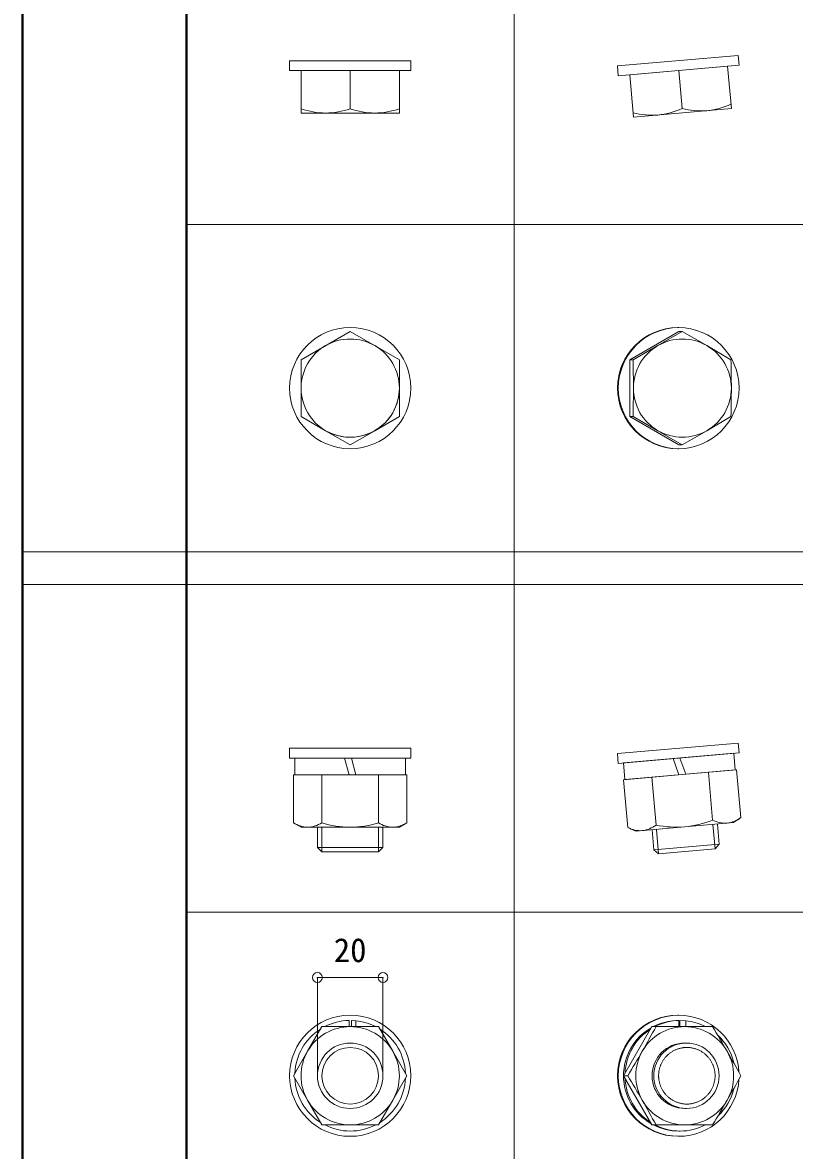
# Model space of a CAD drawing. Units: millimetres, scale not verified. Extents: x -975 to 975, y -650 to 695.
# Drawn here: x -975 to -739.4, y 7.2 to 351.6 of the extents above; entities that cross this region are included whole.
import ezdxf
from ezdxf.enums import TextEntityAlignment as Align

# ---------------------------------------------------------------- set-up
doc = ezdxf.new("R2010")
doc.units = ezdxf.units.MM
doc.header["$LTSCALE"] = 5
doc.header["$PDMODE"] = 32
doc.header["$PDSIZE"] = 3
for name, color, linetype, lineweight in [('0-0_0', 3, 'Continuous', 9), ('0-F', 7, 'Continuous', 5), ('F-0', 4, 'Continuous', 9)]:
    doc.layers.add(name, color=color, linetype=linetype, lineweight=lineweight)
doc.styles.add('ＭＳ ゴシック', font='')
doc.styles.get('ＭＳ ゴシック').set_extended_font_data('MS Gothic')

msp = doc.modelspace()

# ---------------------------------------------------------------- linework, layer by layer
at = {"layer": '0-0_0'}
for p, q in [((-793.43, 338.388), (-756.57, 341.612)), ((-756.57, 341.612), (-756.309, 338.624)), ((-893.5, 340), (-856.5, 340)), ((-893.5, 337), (-893.5, 340)), ((-856.5, 340), (-856.5, 337)), ((-793.168, 335.399), (-793.43, 338.388)), ((-793.168, 335.399), (-756.309, 338.624)), ((-789.681, 335.704), (-759.796, 338.319)), ((-759.796, 338.319), (-758.663, 325.368)), ((-893.5, 337), (-856.5, 337)), ((-890, 337), (-860, 337)), ((-875, 337), (-875, 325.34)), ((-860, 337), (-860, 324)), ((-774.739, 337.011), (-773.722, 325.396)), ((-775.001, 258.5), (-774.738, 258.5)), ((-774.738, 257.32), (-789.682, 248.66)), ((-781.077, 252.99), (-773.722, 257.32)), ((-774.738, 257.32), (-773.722, 257.32)), ((-773.722, 257.32), (-766.134, 252.99)), ((-788.665, 248.66), (-781.077, 252.99)), ((-766.134, 252.99), (-758.779, 248.66)), ((-789.682, 248.66), (-789.682, 231.34)), ((-789.682, 248.66), (-788.665, 248.66)), ((-882.5, 227.009), (-890, 231.34)), ((-860, 231.34), (-867.5, 227.009)), ((-789.682, 231.34), (-774.738, 222.679)), ((-789.682, 231.34), (-788.665, 231.34)), ((-781.077, 227.009), (-788.665, 231.34)), ((-758.779, 231.34), (-766.134, 227.009)), ((-875, 222.679), (-882.5, 227.009)), ((-867.5, 227.009), (-875, 222.679)), ((-773.722, 222.679), (-781.077, 227.009)), ((-766.134, 227.009), (-773.722, 222.679)), ((-774.738, 221.5), (-775.001, 221.5)), ((-774.738, 222.679), (-773.722, 222.679)), ((-756.57, 131.612), (-756.309, 128.624)), ((-856.5, 130), (-856.5, 127)), ((-793.168, 125.399), (-756.309, 128.624)), ((-791.574, 125.538), (-757.903, 128.484)), ((-757.903, 128.484), (-757.458, 123.404)), ((-893.5, 127), (-856.5, 127)), ((-891.9, 121.9), (-891.9, 127)), ((-891.9, 127), (-858.1, 127)), ((-876.719, 127), (-875.352, 121.9)), ((-874.648, 127), (-873.281, 121.9)), ((-858.1, 127), (-858.1, 121.9)), ((-791.13, 120.458), (-791.574, 125.538)), ((-776.451, 126.862), (-774.645, 121.9)), ((-774.388, 127.042), (-772.582, 122.081)), ((-892.321, 121.9), (-892.321, 107.24)), ((-892.321, 121.9), (-873.282, 121.9)), ((-858.1, 121.9), (-891.9, 121.9)), ((-883.66, 121.9), (-883.66, 107.24)), ((-873.281, 121.9), (-857.679, 121.9)), ((-866.34, 121.899), (-866.34, 107.24)), ((-857.679, 121.9), (-857.679, 107.24)), ((-791.549, 120.421), (-772.583, 122.081)), ((-757.458, 123.404), (-791.13, 120.458)), ((-782.921, 121.176), (-781.643, 106.572)), ((-772.582, 122.081), (-757.039, 123.44)), ((-765.667, 122.685), (-764.389, 108.081)), ((-757.039, 123.44), (-755.761, 108.836)), ((-791.549, 120.421), (-790.271, 105.817)), ((-892.321, 107.24), (-890, 105.9)), ((-857.679, 107.24), (-860, 105.9)), ((-757.957, 107.299), (-787.842, 104.684)), ((-762.938, 106.863), (-762.402, 100.74)), ((-755.761, 108.836), (-757.957, 107.299)), ((-860, 105.9), (-890, 105.9)), ((-883.647, 98.4), (-883.647, 105.9)), ((-866.353, 98.4), (-866.353, 105.9)), ((-865, 105.9), (-865, 99.753)), ((-790.271, 105.817), (-787.842, 104.684)), ((-780.86, 97.767), (-781.514, 105.238)), ((-763.632, 99.274), (-764.285, 106.745)), ((-762.402, 100.74), (-782.326, 98.997)), ((-762.402, 100.74), (-763.632, 99.274)), ((-865, 99.753), (-885, 99.753)), ((-866.353, 98.4), (-883.647, 98.4)), ((-865, 99.753), (-866.353, 98.4)), ((-763.632, 99.274), (-780.86, 97.767)), ((-775, 48.5), (-774.738, 48.5)), ((-883.66, 45), (-887.99, 37.5)), ((-866.34, 45), (-883.66, 45)), ((-875.352, 45), (-875.352, 46.896)), ((-874.648, 45), (-874.648, 46.896)), ((-874.648, 46.896), (-873.281, 46.812)), ((-873.281, 45), (-873.281, 46.812)), ((-862.01, 37.5), (-866.34, 45)), ((-791.548, 30), (-782.921, 45)), ((-764.389, 45), (-782.921, 45)), ((-776.45, 46.812), (-774.644, 46.896)), ((-774.644, 45), (-774.644, 46.896)), ((-774.388, 45), (-774.388, 46.896)), ((-774.388, 46.896), (-772.582, 46.812)), ((-772.582, 45), (-772.582, 46.812)), ((-772.899, 40), (-772.364, 40)), ((-887.99, 37.5), (-892.321, 30)), ((-857.679, 30), (-862.01, 37.5)), ((-892.321, 30), (-887.99, 22.5)), ((-862.01, 22.5), (-857.679, 30)), ((-791.548, 30), (-790.271, 30)), ((-782.921, 15), (-791.548, 30)), ((-887.99, 22.5), (-883.66, 15)), ((-866.34, 15), (-862.01, 22.5)), ((-772.364, 20), (-772.899, 20)), ((-883.66, 15), (-866.34, 15)), ((-782.921, 15), (-764.389, 15)), ((-774.738, 11.5), (-775, 11.5)), ((-774.294, 13.1), (-774.738, 13.1))]:
    msp.add_line(p, q, dxfattribs=at)
for points in [[(-890, 337), (-890, 324), (-860, 324)], [(-789.681, 335.704), (-788.548, 322.754), (-758.663, 325.368)], [(-890, 231.34), (-890, 248.66), (-875, 257.32), (-860, 248.66), (-860, 231.34)], [(-793.168, 125.399), (-793.43, 128.388), (-756.57, 131.612)], [(-893.5, 127), (-893.5, 130), (-856.5, 130)], [(-883.647, 98.4), (-885, 99.753), (-885, 105.9)], [(-780.86, 97.767), (-782.326, 98.997), (-782.861, 105.12)], [(-775.017, 38.187), (-775.217, 38.116), (-775.416, 38.04), (-775.615, 37.958), (-775.812, 37.871), (-776.008, 37.779), (-776.202, 37.681), (-776.395, 37.578), (-776.585, 37.47), (-776.773, 37.356), (-776.959, 37.237), (-777.143, 37.114), (-777.323, 36.985), (-777.501, 36.851), (-777.675, 36.713), (-777.846, 36.57), (-778.013, 36.422), (-778.177, 36.27), (-778.337, 36.114), (-778.492, 35.954), (-778.644, 35.79), (-778.791, 35.622), (-778.933, 35.45), (-779.071, 35.275), (-779.204, 35.097), (-779.332, 34.916), (-779.456, 34.732), (-779.574, 34.545), (-779.687, 34.356), (-779.795, 34.165), (-779.897, 33.971), (-779.995, 33.776), (-780.087, 33.58), (-780.174, 33.382), (-780.255, 33.183), (-780.331, 32.983), (-780.402, 32.782), (-780.467, 32.581), (-780.527, 32.379), (-780.582, 32.177)], [(-767.349, 37.114), (-767.532, 37.237), (-767.718, 37.356), (-767.906, 37.47), (-768.097, 37.578), (-768.289, 37.681), (-768.483, 37.779), (-768.679, 37.871), (-768.876, 37.958), (-769.075, 38.04), (-769.274, 38.116), (-769.474, 38.187), (-769.675, 38.253), (-769.875, 38.313), (-770.076, 38.368), (-770.277, 38.418), (-770.478, 38.463), (-770.678, 38.503), (-770.878, 38.537), (-771.077, 38.567), (-771.275, 38.592), (-771.472, 38.612), (-771.667, 38.627), (-771.862, 38.638), (-772.054, 38.645), (-772.246, 38.647), (-772.437, 38.645), (-772.63, 38.638), (-772.824, 38.627), (-773.02, 38.612), (-773.217, 38.592), (-773.415, 38.567), (-773.613, 38.537), (-773.813, 38.503), (-774.013, 38.463), (-774.214, 38.418), (-774.415, 38.368), (-774.616, 38.313), (-774.817, 38.253), (-775.017, 38.187)], [(-763.632, 30), (-763.634, 30.192), (-763.64, 30.385), (-763.651, 30.58), (-763.666, 30.777), (-763.686, 30.975), (-763.711, 31.173), (-763.741, 31.373), (-763.775, 31.573), (-763.815, 31.774), (-763.859, 31.976), (-763.909, 32.177), (-763.964, 32.379), (-764.024, 32.581), (-764.09, 32.782), (-764.16, 32.983), (-764.236, 33.183), (-764.318, 33.382), (-764.404, 33.58), (-764.496, 33.776), (-764.594, 33.971), (-764.697, 34.165), (-764.804, 34.356), (-764.917, 34.545), (-765.036, 34.732), (-765.159, 34.916), (-765.287, 35.097), (-765.42, 35.275), (-765.558, 35.45), (-765.701, 35.622), (-765.848, 35.79), (-765.999, 35.954), (-766.155, 36.114), (-766.314, 36.27), (-766.478, 36.422), (-766.645, 36.57), (-766.816, 36.713), (-766.991, 36.851), (-767.168, 36.985), (-767.349, 37.114)], [(-780.582, 32.177), (-780.632, 31.976), (-780.676, 31.774), (-780.716, 31.573), (-780.75, 31.373), (-780.78, 31.173), (-780.805, 30.975), (-780.825, 30.777), (-780.84, 30.58), (-780.851, 30.385), (-780.858, 30.192), (-780.86, 30), (-780.858, 29.808), (-780.851, 29.614), (-780.84, 29.419), (-780.825, 29.223), (-780.805, 29.025), (-780.78, 28.827), (-780.75, 28.627), (-780.716, 28.426), (-780.676, 28.225), (-780.632, 28.024), (-780.582, 27.822), (-780.527, 27.621), (-780.467, 27.419), (-780.402, 27.218), (-780.331, 27.017), (-780.255, 26.817), (-780.174, 26.618), (-780.087, 26.42), (-779.995, 26.223), (-779.897, 26.028), (-779.795, 25.835), (-779.687, 25.644), (-779.574, 25.455), (-779.456, 25.268), (-779.332, 25.084), (-779.204, 24.903), (-779.071, 24.725), (-778.933, 24.55)], [(-764.804, 25.644), (-764.697, 25.835), (-764.594, 26.028), (-764.496, 26.223), (-764.404, 26.42), (-764.318, 26.618), (-764.236, 26.817), (-764.16, 27.017), (-764.09, 27.218), (-764.024, 27.419), (-763.964, 27.621), (-763.909, 27.822), (-763.859, 28.024), (-763.815, 28.225), (-763.775, 28.426), (-763.741, 28.627), (-763.711, 28.827), (-763.686, 29.025), (-763.666, 29.223), (-763.651, 29.419), (-763.64, 29.614), (-763.634, 29.808), (-763.632, 30)], [(-778.933, 24.55), (-778.791, 24.378), (-778.644, 24.21), (-778.492, 24.046), (-778.337, 23.886), (-778.177, 23.729), (-778.013, 23.577), (-777.846, 23.43), (-777.675, 23.287), (-777.501, 23.148), (-777.323, 23.015), (-777.143, 22.886), (-776.959, 22.762), (-776.773, 22.644), (-776.585, 22.53), (-776.395, 22.422), (-776.202, 22.319), (-776.008, 22.221), (-775.812, 22.129), (-775.615, 22.042), (-775.416, 21.96), (-775.217, 21.884), (-775.017, 21.813), (-774.817, 21.747), (-774.616, 21.687), (-774.415, 21.632), (-774.214, 21.582), (-774.013, 21.537), (-773.813, 21.497), (-773.613, 21.463), (-773.415, 21.433), (-773.217, 21.408), (-773.02, 21.388), (-772.824, 21.372), (-772.63, 21.361), (-772.437, 21.355), (-772.246, 21.353), (-772.054, 21.355), (-771.862, 21.361), (-771.667, 21.372)], [(-771.667, 21.372), (-771.472, 21.388), (-771.275, 21.408), (-771.077, 21.433), (-770.878, 21.463), (-770.678, 21.497), (-770.478, 21.537), (-770.277, 21.582), (-770.076, 21.632), (-769.875, 21.687), (-769.675, 21.747), (-769.474, 21.813), (-769.274, 21.884), (-769.075, 21.96), (-768.876, 22.042), (-768.679, 22.129), (-768.483, 22.221), (-768.289, 22.319), (-768.097, 22.422), (-767.906, 22.53), (-767.718, 22.644), (-767.532, 22.762), (-767.349, 22.886), (-767.168, 23.015), (-766.991, 23.148), (-766.816, 23.287), (-766.645, 23.43), (-766.478, 23.577), (-766.314, 23.729), (-766.155, 23.886), (-765.999, 24.046), (-765.848, 24.21), (-765.701, 24.378), (-765.558, 24.55), (-765.42, 24.725), (-765.287, 24.903), (-765.159, 25.084), (-765.036, 25.268), (-764.917, 25.455), (-764.804, 25.644)]]:
    msp.add_lwpolyline(points, dxfattribs=at)
for centre, radius in [((-875, 240), 18.5), ((-875, 30), 18.5), ((-875, 30), 10), ((-875, 30), 8.647)]:
    msp.add_circle(centre, radius, dxfattribs=at)
for centre, radius, start, end in [((-882.175, 347.481), 23.483, 250.536, 269.208), ((-882.823, 347.474), 23.476, 270.79, 289.467), ((-867.177, 347.474), 23.476, 250.533, 269.21), ((-867.825, 347.481), 23.483, 270.792, 289.464), ((-782.8, 346.827), 23.483, 255.536, 274.208), ((-783.445, 346.764), 23.476, 275.79, 294.467), ((-767.858, 348.127), 23.476, 255.533, 274.21), ((-768.504, 348.078), 23.483, 275.792, 294.464), ((-774.929, 240), 18.5, 90.218, 269.782), ((-774.668, 240), 18.5, 90.218, 269.782), ((-774.809, 240), 18.5, 270.218, 89.782), ((-875, 240), 15, 60, 120), ((-773.605, 240.106), 14.894, 59.891, 120.109), ((-875, 240), 15, 120, 0), ((-875, 240), 15, 0, 60), ((-773.538, 240.01), 15.011, 120.149, 180.04), ((-773.674, 240.01), 15.011, 359.96, 59.851), ((-1128.985, 239.741), 340.437, 0.044, 1.501), ((-1099.1, 239.741), 340.437, 0.044, 1.501), ((-875, 240), 15, 240, 0), ((-875, 240), 15, 300, 0), ((-1128.985, 240.259), 340.437, 358.499, 359.956), ((-773.538, 239.989), 15.011, 179.96, 239.851), ((-773.674, 239.989), 15.011, 300.149, 0.04), ((-1099.1, 240.259), 340.437, 358.499, 359.956), ((-875, 240), 15, 240, 270), ((-875, 240), 15, 270, 300), ((-773.604, 239.899), 14.899, 239.896, 269.994), ((-773.607, 239.899), 14.899, 270.006, 300.103), ((-887.689, 114.542), 8.648, 237.615, 268.001), ((-888.293, 114.546), 8.652, 272.006, 302.378), ((-874.655, 136.789), 30.891, 253.051, 269.361), ((-875.345, 136.789), 30.891, 270.639, 286.949), ((-861.707, 114.546), 8.652, 237.622, 267.994), ((-862.311, 114.542), 8.648, 271.999, 302.385), ((-775.935, 136.733), 30.891, 275.639, 291.949), ((-760.411, 115.763), 8.652, 242.622, 272.994), ((-761.012, 115.707), 8.648, 276.999, 307.385), ((-786.293, 113.495), 8.648, 242.615, 273.001), ((-786.896, 113.446), 8.652, 277.006, 307.378), ((-775.248, 136.793), 30.891, 258.051, 274.361), ((-774.929, 30), 18.5, 90.218, 269.782), ((-774.668, 30), 18.5, 90.218, 269.782), ((-774.771, 30.04), 18.46, 3.148, 89.9), ((-875, 30), 15, 90, 150), ((-875, 30), 16.9, 91.193, 117.429), ((-875, 30), 15, 30, 90), ((-875, 30), 16.9, 62.569, 84.164), ((-772.889, 30.067), 14.933, 90.04, 150.149), ((-1118.956, 228.83), 384.153, 330.128, 331.41), ((-774.736, 30.112), 16.788, 95.862, 117.524), ((-774.292, 30.115), 16.785, 91.202, 117.526), ((-772.91, 30.067), 14.933, 29.851, 89.96), ((-774.296, 30.112), 16.788, 62.476, 84.138), ((-1106.579, -162.198), 400.031, 29.947, 31.195), ((-875, 30), 16.9, 122.57, 177.43), ((-875, 30), 16.9, 2.57, 57.43), ((-774.642, 30), 16.932, 120.038, 239.961), ((-774.216, 30.012), 16.913, 122.716, 177.473), ((-774.375, 30.015), 16.915, 13.239, 46.797), ((-772.861, 30), 10, 90.218, 269.782), ((-772.325, 30), 10, 90.218, 269.782), ((-772.383, 30.019), 9.981, 359.891, 89.891), ((-875, 30), 15, 150, 180), ((-875, 30), 15, 330, 30), ((-1132.376, 237.148), 399.933, 328.805, 330.053), ((-772.798, 30.001), 15.044, 150.104, 180.006), ((-1093.004, -153.792), 384.073, 28.59, 29.872), ((-773.006, 30), 15.05, 330.109, 29.891), ((-875, 30), 16.9, 182.57, 237.43), ((-875, 30), 15, 180, 210), ((-875, 30), 16.9, 302.571, 357.43), ((-774.216, 29.988), 16.913, 182.527, 237.284), ((-1132.376, -177.148), 399.933, 29.947, 31.195), ((-772.798, 29.998), 15.044, 179.994, 209.896), ((-774.771, 29.96), 18.46, 270.1, 356.853), ((-772.383, 29.981), 9.981, 270.109, 0.109), ((-1093.004, 213.792), 384.073, 330.128, 331.41), ((-774.375, 29.985), 16.915, 313.203, 346.761), ((-875, 30), 15, 210, 270), ((-875, 30), 15, 270, 330), ((-1118.956, -168.831), 384.153, 28.59, 29.872), ((-772.889, 29.933), 14.933, 209.851, 269.96), ((-772.91, 29.932), 14.933, 270.04, 330.149), ((-1106.579, 222.198), 400.031, 328.805, 330.053), ((-875, 30), 16.9, 242.57, 297.432), ((-774.737, 29.884), 16.784, 242.473, 269.996), ((-774.293, 29.884), 16.784, 242.473, 269.996), ((-774.295, 29.884), 16.784, 270.004, 297.527), ((-774.738, 29.872), 16.772, 270, 270.76)]:
    msp.add_arc(centre, radius, start, end, dxfattribs=at)
at = {"layer": '0-F'}
for p, q in [((-885, 60), (-865, 60)), ((-885, 60), (-885, 30)), ((-865, 60), (-865, 30))]:
    msp.add_line(p, q, dxfattribs=at)
for p in [(-885, 60), (-865, 60)]:
    msp.add_point(p, dxfattribs=at)
at = {"layer": 'F-0', "color": 6, "lineweight": 40}
for p, q in [((-975, 650), (-975, -650)), ((-925, 650), (-925, -650))]:
    msp.add_line(p, q, dxfattribs=at)
at = {"layer": 'F-0'}
for p, q in [((-825, 650), (-825, -650)), ((-925, 290), (975, 290)), ((-975, 190), (975, 190)), ((-975, 180), (975, 180)), ((-925, 80), (975, 80))]:
    msp.add_line(p, q, dxfattribs=at)

# ---------------------------------------------------------------- texts
at = {"layer": '0-F', "style": 'ＭＳ ゴシック'}
msp.add_text('20', height=7.331, dxfattribs=at).set_placement((-880, 62.5), align=Align.BOTTOM_LEFT)

doc.saveas('drawing.dxf')
